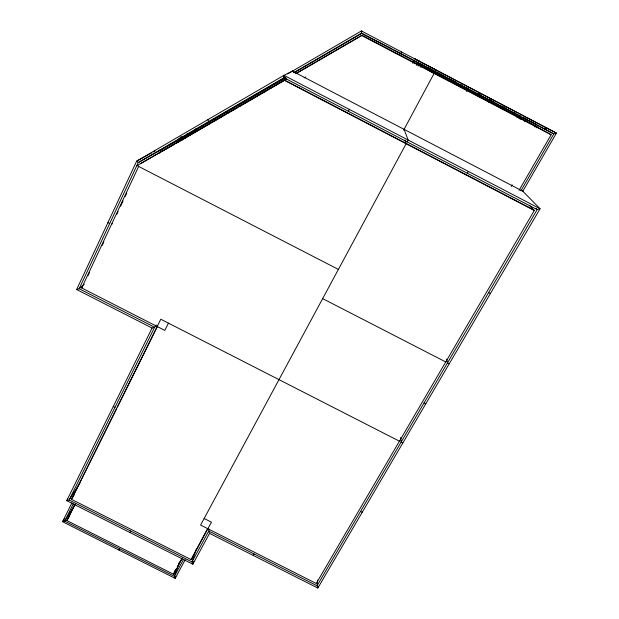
<?xml version="1.0" encoding="UTF-8"?>
<svg xmlns="http://www.w3.org/2000/svg" width="619" height="619" viewBox="0 0 619 619"><rect width="100%" height="100%" fill="white"/><g stroke="black" fill="none" stroke-linecap="round" stroke-linejoin="round"><path stroke-width="0.93" d="M318.004 586.131L317.826 588.05L209.578 533.385L208.735 531.063L209.307 529.276M317.57 580.034L317.036 585.767L317.826 588.05L540.07 208.765L522.343 190.76M193.747 561.464L192.842 564.203L66.72 500.67L152.088 328.039L154.634 327.273L156.321 324.96M196.231 549.192L191.998 561.92L192.842 564.203L209.578 533.385M399.433 441.192L160.801 319.226L71.502 499.355L191.147 559.638L206.158 531.264M175.804 576.552L175.169 578.355L62.565 521.716L71.936 502.837M179.541 561.92L174.403 576.328L175.169 578.355L185.251 559.684M74.914 504.292L66.821 520.556L173.637 574.293L175.185 569.983M152.088 328.039L76.64 289.514L136.675 161.126L283.943 75.325L292.655 71.023M168.438 323.133L164.809 330.407L81.693 287.943L138.664 166.434M87.975 275.78L89.608 272.314M102.22 245.418L103.845 241.944M116.89 214.143L118.113 211.528M120.604 206.22L123.065 200.966M125.115 196.594L126.763 193.089M158.332 151.779L159.153 150.038M159.71 153.125L161.366 149.628L285.305 77.491M176.794 141.697L178.024 139.12M178.914 140.436L180.152 137.844M178.373 142.231L179.603 139.646L196.734 130.021M180.632 140.637L181.808 138.169L285.854 77.63M194.374 131.468L195.627 128.853M116.682 408.672L71.502 499.355M117.533 406.946L157.675 325.981M73.266 503.881L64.693 521.136L62.565 521.716L64.6 518.467M67.711 519.117L75.038 504.4M118.964 550.09L119.645 548.782M129.913 532.502L130.671 531.032M348.365 111.273L349.333 109.393M400.694 53.737L401.607 52.004M412.594 63.123L413.949 60.561M414.126 63.54L415.024 61.838M416.889 65.39L419.148 61.134M418.467 66.032L419.829 63.471M403.65 130.152L434.074 73.429L427.28 69.367M174.21 572.699L176.492 568.459M177.413 566.764L181.978 558.276M173.637 574.293L182.35 558.129M407.132 141.883L408.13 140.026L404.083 129.34M183.572 559.328L174.403 576.328L64.693 521.136L75.294 504.098M206.444 530.746L207.357 529.052M191.147 559.638L211.435 522.188L204.146 518.505M466.741 91.48L467.237 89.91M479.245 92.618L478.394 94.173L393.808 49.845M490 100.51L490.952 98.792M253.256 555.444L254.084 553.974M467.36 173.258L468.39 171.424M518.939 118.446L520.37 115.923M520.146 119.436L521.097 117.757M534.715 126.926L536.147 124.419L528.742 120.426M536.147 127.839L537.106 126.168M511.217 186.466L512.176 184.795M519.07 190.319L551.15 134.733L518.211 116.604M520.919 190.814L553.796 133.913L556.435 133.093L414.854 58.851L419.736 61.443M522.56 191.666L556.435 133.093L361.419 30.95L287.657 73.916M529.361 205.253L534.305 210.499L316.247 583.485L200.602 525.067L406.134 143.74L404.849 140.056M66.821 520.556L69.738 515.844M72.996 497.011L74.025 495.393M79.952 483.099L69.111 500.013L66.72 500.67L67.765 499.061M81.693 287.943L82.691 287.061M84.238 284.253L79.162 288.733L76.64 289.514M111.482 224.403L112.387 223.73M293.545 72.686L361.426 33.178L392.098 48.955M294.141 72.802L362.115 33.248M338.392 269.42L137.085 165.621L284.361 79.983L533.686 209.849M162.751 150.951L286.427 79.031M295.603 73.692L362.123 35.237L533.764 125.162M181.692 140.157L188.594 136.134M189.159 135.809L203.512 127.46M204.123 127.104L210.971 123.127M212.441 122.268L218.43 118.786M219.923 117.92L222.569 116.38M223.25 115.985L225.896 114.453M227.405 113.571L230.067 112.031M230.732 111.637L237.572 107.667M239.042 106.801L241.743 105.238M242.369 104.866L260.924 94.088M261.489 93.748L268.429 89.724M269.799 88.919L275.904 85.376M276.453 85.051L283.363 81.035M283.943 80.694L286.674 79.108M296.416 73.444L362.123 35.237M304.099 77.909L305.763 76.942M137.085 165.621L137.921 165.149M140.598 163.594L172.314 145.496M173.096 145.047L174.666 144.15M176.237 143.252L182.512 139.677M209.849 123.305L210.429 122.98M149.28 154.185L136.675 161.126L138.223 162.596L79.162 288.733L154.634 327.273L69.111 500.013L191.998 561.92L208.735 531.063L317.036 585.767L537.184 209.632L540.07 208.765L283.943 75.325L283.997 77.739L138.223 162.596L181.808 138.169L180.562 136.977M150.108 153.736L151.748 152.831M153.396 151.926L155.036 151.021M286.558 78.768L284.051 80.153L534.305 210.499M516.904 117.378L518.629 116.836L416.951 63.579M524.641 121.719L526.46 121.146M544.279 128.791L546.778 128.009M362.107 31.259L361.419 30.95L361.426 33.178L553.796 133.913L536.959 124.852M360.575 511.379L362.254 512.23M113.292 406.497L114.987 407.356M424.054 402.923L425.787 403.805M402.853 442.941L401.143 442.067L400.772 437.424M322.654 298.621L445.757 361.953M449.255 363.748L447.506 362.85L446.609 359.144M107.938 222.585L109.71 223.498M196.904 128.427L199.465 129.75M488.631 292.594L490.41 293.514M181.746 136.714L185.135 138.47M183.356 139.376L181.653 138.494L181.15 137.016M292.423 71.139L522.807 191.232M421.407 64.097L423.102 64.987M427.342 67.208L429.037 68.09M436.658 72.083L444.287 76.083M448.52 78.296L456.149 82.288M460.389 84.509L462.084 85.399M466.316 87.619L468.01 88.502M478.147 93.809L481.52 95.581M489.969 99.999L494.186 102.212M501.792 106.189L506.009 108.402M513.615 112.387L515.302 113.269M479.245 94.614L520.858 116.411M522.56 117.3L536.147 124.419M361.442 35.399L551.15 134.733M428.75 66.163L435.931 69.97L435.002 71.703L431.551 69.761M522.877 117.277L527.063 119.529M427.922 67.711L430.824 69.351M488.639 101.988L489.049 102.22M416.1 63.13L416.734 64.933M416.866 63.595L421.106 66.171M535.93 208.324L537.184 209.632L283.997 77.739L283.943 75.325M465.968 174.573L466.331 175.092M207.791 119.691L208.82 121.502M179.092 138.153L179.603 139.646M187.147 133.704L187.634 135.135M420.502 65.807L420.951 67.363"/></g></svg>
